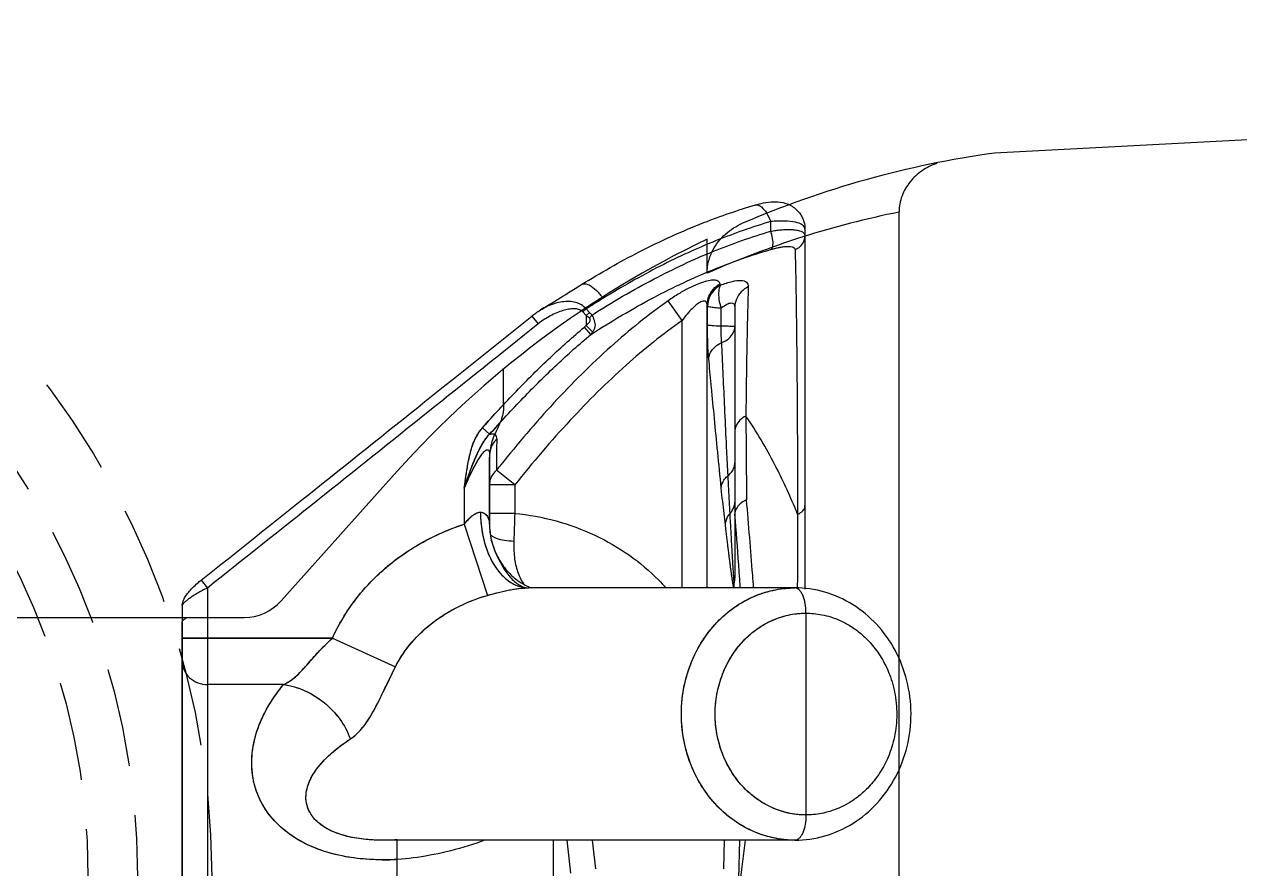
# Model space of a CAD drawing. Header units: millimetres. Extents: x 29875 to 31218, y -21313 to -20364.
# Drawn here: x 30558.53 to 30583.1, y -20558.07 to -20541 of the extents above; entities that cross this region are included whole.
import ezdxf

# ---------------------------------------------------------------- set-up
doc = ezdxf.new("R2010")
doc.units = ezdxf.units.MM
doc.header["$LTSCALE"] = 8
doc.linetypes.add('HIDDEN', pattern=[0.375, 0.25, -0.125])
for name, color, linetype in [('Cav-cor', 30, 'Continuous'), ('PRODUCT', 1, 'Continuous'), ('SP', 3, 'Continuous')]:
    doc.layers.add(name, color=color, linetype=linetype)

# ---------------------------------------------------------------- blocks, each defined once
blk = doc.blocks.new('20160826.095208')
at = {"layer": 'SP', "linetype": 'HIDDEN'}
for radius in [16.5, 15, 14]:
    blk.add_circle((0, 0), radius, dxfattribs=at)

msp = doc.modelspace()

# ---------------------------------------------------------------- linework, layer by layer
at = {"layer": 'Cav-cor', "color": 241}
for p, q in [((30627.82, -20541.001), (30578.14, -20543.605)), ((30576.212, -20561.524), (30576.212, -20544.795)), ((30572.331, -20546.035), (30572.331, -20545.348)), ((30568.22, -20548.689), (30568.22, -20547.97)), ((30567.936, -20549.291), (30567.791, -20549.162)), ((30567.935, -20551.106), (30567.935, -20549.753)), ((30566.07, -20550.037), (30563.721, -20552.661)), ((30567.425, -20550.382), (30567.425, -20551.108)), ((30567.425, -20551.108), (30567.891, -20552.548)), ((30568.006, -20551.552), (30568.036, -20551.631)), ((30574.107, -20552.397), (30568.732, -20552.397)), ((30574.33, -20552.907), (30574.33, -20556.987)), ((30555.582, -20552.994), (30562.976, -20552.994)), ((30561.723, -20561.403), (30561.723, -20553.1)), ((30562.233, -20552.994), (30562.233, -20561.519)), ((30561.723, -20553.414), (30564.76, -20553.414)), ((30564.76, -20553.414), (30566.035, -20553.989)), ((30563.772, -20554.35), (30562.233, -20554.35)), ((30565.763, -20557.497), (30565.765, -20557.497)), ((30566.07, -20561.947), (30566.07, -20557.484)), ((30574.107, -20557.497), (30566.07, -20557.497))]:
    msp.add_line(p, q, dxfattribs=at)
msp.add_lwpolyline([(30566.07, -20557.484), (30566.014, -20557.488), (30565.81, -20557.496), (30565.765, -20557.497)], dxfattribs=at)
for centre, radius, start, end in [((30580.883, -20563.295), 19.88, 97.9319, 113.2098), ((30580.883, -20563.295), 19.88, 115.4793, 138.171), ((30587.222, -20566.383), 25.964, 137.0417, 138.4509), ((30587.896, -20567.032), 26.705, 137.6791, 138.3687), ((30581.732, -20555.621), 15.086, 154.187, 155.1893), ((30569.635, -20550.983), 1.869, 199.3082, 201.8915), ((30562.976, -20551.994), 1, 270, 318.171), ((30565.785, -20553.441), 4.452, 269.7246, 273.6719)]:
    msp.add_arc(centre, radius, start, end, dxfattribs=at)
for points, knots in [([(30576.974, -20543.814), (30576.869, -20543.849), (30576.669, -20543.948), (30576.422, -20544.173), (30576.253, -20544.464), (30576.212, -20544.685), (30576.212, -20544.795)], [0, 0, 0, 0, 0.250233, 0.50031, 0.750234, 1, 1, 1, 1]), ([(30576.212, -20544.798), (30575.555, -20544.932), (30574.235, -20545.271), (30572.961, -20545.755), (30572.331, -20546.035)], [0, 0, 0, 0, 0.493111, 1, 1, 1, 1]), ([(30572.451, -20545.566), (30572.514, -20545.445), (30572.688, -20545.226), (30572.923, -20545.078), (30573.049, -20545.024)], [0, 0, 0, 0, 0.499807, 1, 1, 1, 1]), ([(30572.331, -20546.035), (30572.331, -20545.954), (30572.353, -20545.791), (30572.413, -20545.638), (30572.451, -20545.566)], [0, 0, 0, 0, 0.499926, 1, 1, 1, 1]), ([(30568.22, -20548.689), (30568.22, -20548.755), (30568.21, -20548.852), (30568.182, -20548.972), (30568.163, -20549.027), (30568.151, -20549.052)], [0, 0, 0, 0, 0.533187, 0.779211, 1, 1, 1, 1]), ([(30567.425, -20550.382), (30567.439, -20550.275), (30567.468, -20550.062), (30567.524, -20549.744), (30567.608, -20549.431), (30567.72, -20549.242), (30567.791, -20549.162)], [0, 0, 0, 0, 0.250307, 0.500586, 0.750649, 1, 1, 1, 1]), ([(30567.425, -20550.381), (30567.456, -20550.285), (30567.521, -20550.092), (30567.63, -20549.808), (30567.756, -20549.534), (30567.866, -20549.362), (30567.936, -20549.291)], [0, 0, 0, 0, 0.252266, 0.503515, 0.752157, 1, 1, 1, 1]), ([(30567.936, -20549.291), (30567.955, -20549.285), (30567.989, -20549.276), (30568.025, -20549.284), (30568.038, -20549.291)], [0, 0, 0, 0, 0.571005, 1, 1, 1, 1]), ([(30568.038, -20549.29), (30568.016, -20549.338), (30567.98, -20549.444), (30567.957, -20549.554), (30567.947, -20549.612)], [0, 0, 0, 0, 0.472444, 1, 1, 1, 1]), ([(30567.425, -20550.382), (30567.445, -20550.333), (30567.487, -20550.237), (30567.552, -20550.095), (30567.611, -20549.979), (30567.66, -20549.888), (30567.697, -20549.823), (30567.736, -20549.761), (30567.775, -20549.703), (30567.815, -20549.653), (30567.849, -20549.62), (30567.876, -20549.604), (30567.894, -20549.601), (30567.91, -20549.606), (30567.92, -20549.62), (30567.927, -20549.638), (30567.934, -20549.669), (30567.935, -20549.694), (30567.935, -20549.712)], [0, 0, 0, 0, 0.149743, 0.299064, 0.447138, 0.520244, 0.59227, 0.662537, 0.729902, 0.791892, 0.844057, 0.864238, 0.880363, 0.894387, 0.909639, 0.928059, 0.949591, 1, 1, 1, 1]), ([(30567.947, -20549.612), (30567.945, -20549.623), (30567.938, -20549.67), (30567.935, -20549.717), (30567.935, -20549.753)], [0, 0, 0, 0, 0.244168, 1, 1, 1, 1]), ([(30567.425, -20551.108), (30567.469, -20551.051), (30567.54, -20550.968), (30567.652, -20550.889), (30567.717, -20550.866), (30567.748, -20550.866)], [0, 0, 0, 0, 0.525753, 0.776611, 1, 1, 1, 1]), ([(30567.748, -20550.866), (30567.778, -20550.865), (30567.837, -20550.883), (30567.894, -20550.948), (30567.926, -20551.02), (30567.935, -20551.07), (30567.935, -20551.094)], [0, 0, 0, 0, 0.278762, 0.5334, 0.777558, 1, 1, 1, 1]), ([(30567.752, -20550.867), (30567.752, -20550.907), (30567.756, -20551.065), (30567.775, -20551.223), (30567.8, -20551.339)], [0, 0, 0, 0, 0.251798, 1, 1, 1, 1]), ([(30564.76, -20553.414), (30564.883, -20553.139), (30565.197, -20552.616), (30565.828, -20551.957), (30566.579, -20551.442), (30567.138, -20551.201), (30567.425, -20551.108)], [0, 0, 0, 0, 0.24994, 0.49991, 0.749951, 1, 1, 1, 1]), ([(30567.935, -20551.106), (30567.935, -20551.146), (30567.94, -20551.297), (30567.97, -20551.447), (30568.006, -20551.552)], [0, 0, 0, 0, 0.266408, 1, 1, 1, 1]), ([(30567.8, -20551.339), (30567.804, -20551.362), (30567.824, -20551.45), (30567.85, -20551.537), (30567.872, -20551.601)], [0, 0, 0, 0, 0.254189, 1, 1, 1, 1]), ([(30567.901, -20551.68), (30567.943, -20551.784), (30568.041, -20551.975), (30568.24, -20552.209), (30568.474, -20552.36), (30568.649, -20552.397), (30568.732, -20552.397)], [0, 0, 0, 0, 0.290414, 0.551378, 0.784548, 1, 1, 1, 1]), ([(30568.036, -20551.631), (30568.077, -20551.736), (30568.168, -20551.927), (30568.311, -20552.138), (30568.436, -20552.268), (30568.531, -20552.339), (30568.63, -20552.385), (30568.699, -20552.397), (30568.732, -20552.397)], [0, 0, 0, 0, 0.312089, 0.582099, 0.70116, 0.809257, 0.907685, 1, 1, 1, 1]), ([(30567.891, -20552.548), (30568.04, -20552.504), (30568.316, -20552.434), (30568.601, -20552.397), (30568.732, -20552.397)], [0, 0, 0, 0, 0.541151, 1, 1, 1, 1]), ([(30574.107, -20557.497), (30573.957, -20557.497), (30573.655, -20557.463), (30573.221, -20557.317), (30572.821, -20557.078), (30572.352, -20556.649), (30571.928, -20555.935), (30571.755, -20554.947), (30571.928, -20553.958), (30572.352, -20553.244), (30572.821, -20552.815), (30573.221, -20552.577), (30573.655, -20552.43), (30573.957, -20552.397), (30574.107, -20552.397)], [0, 0, 0, 0, 0.059307, 0.11914, 0.17993, 0.241947, 0.36922, 0.500012, 0.630798, 0.758062, 0.820076, 0.880863, 0.940694, 1, 1, 1, 1]), ([(30574.33, -20552.907), (30574.33, -20552.841), (30574.322, -20552.745), (30574.295, -20552.626), (30574.268, -20552.548), (30574.235, -20552.485), (30574.197, -20552.436), (30574.154, -20552.405), (30574.122, -20552.397), (30574.107, -20552.397)], [0, 0, 0, 0, 0.328412, 0.480149, 0.61772, 0.73815, 0.840129, 0.92543, 1, 1, 1, 1]), ([(30566.035, -20553.989), (30566.126, -20553.808), (30566.356, -20553.47), (30566.805, -20553.059), (30567.323, -20552.747), (30567.699, -20552.604), (30567.891, -20552.548)], [0, 0, 0, 0, 0.251501, 0.501852, 0.751305, 1, 1, 1, 1]), ([(30574.33, -20556.987), (30574.21, -20556.987), (30573.968, -20556.96), (30573.621, -20556.843), (30573.301, -20556.652), (30572.926, -20556.309), (30572.587, -20555.737), (30572.448, -20554.947), (30572.587, -20554.156), (30572.926, -20553.585), (30573.301, -20553.241), (30573.621, -20553.051), (30573.968, -20552.933), (30574.21, -20552.907), (30574.33, -20552.907)], [0, 0, 0, 0, 0.059307, 0.11914, 0.17993, 0.241947, 0.36922, 0.500012, 0.630798, 0.758062, 0.820076, 0.880863, 0.940694, 1, 1, 1, 1]), ([(30561.723, -20553.1), (30561.723, -20553.09), (30561.73, -20553.062), (30561.77, -20553.023), (30561.808, -20553.004), (30561.831, -20552.994)], [0, 0, 0, 0, 0.185234, 0.528478, 1, 1, 1, 1]), ([(30563.772, -20554.35), (30563.86, -20554.31), (30563.986, -20554.224), (30564.132, -20554.08), (30564.287, -20553.908), (30564.486, -20553.675), (30564.664, -20553.499), (30564.76, -20553.414)], [0, 0, 0, 0, 0.211713, 0.327463, 0.451297, 0.719203, 1, 1, 1, 1]), ([(30561.723, -20553.882), (30561.723, -20553.943), (30561.75, -20554.068), (30561.865, -20554.224), (30562.035, -20554.326), (30562.167, -20554.35), (30562.233, -20554.35)], [0, 0, 0, 0, 0.239962, 0.485924, 0.740127, 1, 1, 1, 1]), ([(30565.122, -20555.451), (30565.31, -20555.329), (30565.542, -20554.999), (30565.797, -20554.485), (30565.948, -20554.162), (30566.035, -20553.989)], [0, 0, 0, 0, 0.386494, 0.664787, 1, 1, 1, 1]), ([(30565.763, -20557.894), (30565.595, -20557.893), (30565.261, -20557.875), (30564.775, -20557.787), (30564.328, -20557.634), (30563.941, -20557.423), (30563.63, -20557.166), (30563.399, -20556.882), (30563.245, -20556.586), (30563.131, -20556.204), (30563.115, -20555.734), (30563.224, -20555.297), (30563.359, -20554.979), (30563.519, -20554.683), (30563.666, -20554.478), (30563.773, -20554.35)], [0, 0, 0, 0, 0.093542, 0.185374, 0.273185, 0.35478, 0.428927, 0.495786, 0.556567, 0.612785, 0.716144, 0.813279, 0.860669, 0.907517, 1, 1, 1, 1]), ([(30563.772, -20554.35), (30564.069, -20554.392), (30564.646, -20554.655), (30565.018, -20555.167), (30565.122, -20555.451)], [0, 0, 0, 0, 0.498091, 1, 1, 1, 1]), ([(30565.763, -20557.497), (30565.637, -20557.497), (30565.385, -20557.485), (30565.02, -20557.42), (30564.695, -20557.303), (30564.448, -20557.137), (30564.296, -20556.946), (30564.228, -20556.756), (30564.22, -20556.579), (30564.262, -20556.363), (30564.386, -20556.118), (30564.595, -20555.866), (30564.844, -20555.643), (30565.027, -20555.513), (30565.122, -20555.451)], [0, 0, 0, 0, 0.108199, 0.216863, 0.318374, 0.403167, 0.470016, 0.525074, 0.574269, 0.621062, 0.713108, 0.806718, 0.90246, 1, 1, 1, 1]), ([(30574.33, -20556.987), (30574.33, -20557.052), (30574.322, -20557.148), (30574.295, -20557.268), (30574.268, -20557.345), (30574.235, -20557.409), (30574.197, -20557.457), (30574.154, -20557.489), (30574.122, -20557.497), (30574.107, -20557.497)], [0, 0, 0, 0, 0.328412, 0.480149, 0.61772, 0.73815, 0.840129, 0.92543, 1, 1, 1, 1])]:
    msp.add_open_spline(points, degree=3, knots=knots, dxfattribs=at)
at = {"layer": 'PRODUCT'}
for p, q in [((30573.617, -20545.185), (30573.617, -20544.99)), ((30574.31, -20545.145), (30574.31, -20545.144)), ((30574.31, -20545.145), (30574.31, -20552.425)), ((30571.827, -20546.992), (30571.545, -20546.591)), ((30568.965, -20546.777), (30568.965, -20546.777)), ((30569.887, -20546.755), (30569.822, -20546.816)), ((30569.886, -20546.886), (30569.822, -20546.816)), ((30569.952, -20546.825), (30569.886, -20546.886)), ((30569.952, -20546.825), (30569.887, -20546.755)), ((30572.335, -20552.397), (30572.335, -20546.665)), ((30572.615, -20547.096), (30572.616, -20546.737)), ((30572.892, -20546.725), (30572.892, -20552.136)), ((30568.789, -20546.901), (30568.917, -20547.06)), ((30569.886, -20546.886), (30569.886, -20547.091)), ((30571.827, -20552.397), (30571.827, -20546.992)), ((30569.98, -20547.274), (30569.853, -20547.123)), ((30570.018, -20547.219), (30569.886, -20547.091)), ((30567.936, -20549.291), (30567.791, -20549.162)), ((30567.935, -20549.712), (30567.935, -20551.094)), ((30568.445, -20550.314), (30568.075, -20550.017)), ((30567.425, -20550.382), (30567.425, -20551.108)), ((30568.445, -20550.314), (30567.935, -20550.314)), ((30568.445, -20550.314), (30568.445, -20550.89)), ((30568.445, -20550.89), (30567.935, -20550.89)), ((30572.894, -20550.91), (30572.892, -20550.91)), ((30567.425, -20551.108), (30567.891, -20552.548)), ((30562.106, -20552.24), (30562.233, -20552.4)), ((30562.233, -20552.4), (30562.233, -20561.519)), ((30574.107, -20552.397), (30568.732, -20552.397)), ((30561.723, -20552.762), (30561.723, -20561.403)), ((30564.76, -20553.414), (30561.723, -20553.414)), ((30564.76, -20553.414), (30566.035, -20553.989)), ((30563.772, -20554.35), (30562.233, -20554.35)), ((30574.107, -20557.497), (30565.763, -20557.497)), ((30569.22, -20557.497), (30569.22, -20558.424)), ((30569.497, -20557.497), (30569.573, -20558.161)), ((30570.01, -20557.497), (30570.076, -20558.074)), ((30572.673, -20558.074), (30572.685, -20557.497)), ((30573.1, -20557.497), (30572.964, -20558.577)), ((30572.975, -20558.278), (30572.991, -20557.497))]:
    msp.add_line(p, q, dxfattribs=at)
for points, start_tangent, end_tangent in [([(30573.308, -20544.653), (30573.422, -20544.623), (30573.622, -20544.591), (30573.814, -20544.596), (30574.026, -20544.666), (30574.198, -20544.815), (30574.288, -20544.994), (30574.31, -20545.144)], (0.958756, 0.284231), (0.001429, -0.999999)), ([(30569.796, -20546.262), (30570.96, -20545.603), (30572.268, -20545.011), (30573.308, -20544.653)], (0.850755, 0.525562), (0.958672, 0.284515)), ([(30573.309, -20544.655), (30573.337, -20544.65), (30573.432, -20544.695), (30573.531, -20544.815), (30573.617, -20544.99)], (0.95122, 0.308512), (0.358995, -0.93334)), ([(30573.617, -20544.99), (30572.518, -20545.374), (30571.386, -20545.89), (30570.228, -20546.544)], (-0.958676, -0.2845), (-0.850747, -0.525575)), ([(30574.262, -20545.062), (30574.121, -20545.005), (30573.9, -20544.98), (30573.617, -20544.99)], (-0.768824, 0.63946), (-0.995044, -0.099432)), ([(30574.31, -20545.144), (30574.262, -20545.062)], (-0.012285, 0.999925), (-0.768824, 0.63946)), ([(30570.007, -20546.879), (30571.26, -20546.15), (30572.463, -20545.589), (30573.617, -20545.185)], (0.842624, 0.538503), (0.959059, 0.283205)), ([(30573.617, -20545.185), (30573.718, -20545.169), (30573.823, -20545.157), (30573.931, -20545.15), (30574.037, -20545.151), (30574.137, -20545.161)], (0.985079, 0.172104), (0.985904, -0.167309)), ([(30573.633, -20545.55), (30573.663, -20545.464), (30573.657, -20545.331), (30573.617, -20545.185)], (0.640067, 0.768319), (-0.357871, 0.933771)), ([(30574.109, -20545.555), (30574.214, -20545.493), (30574.285, -20545.395), (30574.31, -20545.279)], (0.942921, 0.333018), (-0.000044, 1)), ([(30574.137, -20545.161), (30574.224, -20545.183), (30574.285, -20545.222)], (0.985904, -0.167309), (0.670106, -0.742266)), ([(30574.285, -20545.222), (30574.31, -20545.279)], (0.670106, -0.742266), (-0.001056, -0.999999)), ([(30569.98, -20547.274), (30571.253, -20546.525), (30572.47, -20545.956), (30573.633, -20545.55)], (0.839888, 0.54276), (0.959933, 0.28023)), ([(30573.633, -20545.55), (30573.702, -20545.531), (30573.774, -20545.515), (30573.847, -20545.501), (30573.92, -20545.493), (30573.989, -20545.491), (30574.048, -20545.499), (30574.092, -20545.519), (30574.109, -20545.555)], (0.959945, 0.280189), (0.027792, -0.999614)), ([(30574.109, -20545.555), (30574.121, -20546.027), (30574.13, -20546.558), (30574.138, -20547.12), (30574.144, -20547.695), (30574.149, -20548.272), (30574.153, -20548.844), (30574.156, -20549.398), (30574.159, -20549.927), (30574.161, -20550.4)], (0.029683, -0.999559), (0.003572, -0.999994)), ([(30568.965, -20546.777), (30569.088, -20546.7), (30569.53, -20546.427), (30569.796, -20546.262)], (0.849203, 0.528067), (0.85085, 0.525409)), ([(30569.797, -20546.263), (30569.828, -20546.249), (30569.948, -20546.272), (30570.091, -20546.378), (30570.228, -20546.544)], (0.839666, 0.543103), (0.556113, -0.831107)), ([(30572.594, -20546.247), (30572.571, -20546.205), (30572.515, -20546.179), (30572.423, -20546.177), (30572.296, -20546.202), (30572.143, -20546.255), (30571.964, -20546.337), (30571.76, -20546.45), (30571.545, -20546.591)], (-0.212815, 0.977093), (-0.816765, -0.576971)), ([(30572.335, -20546.665), (30572.369, -20546.501), (30572.459, -20546.355), (30572.594, -20546.247)], (0.025509, 0.999675), (0.871843, 0.489785)), ([(30572.601, -20546.277), (30572.466, -20546.385), (30572.377, -20546.53), (30572.343, -20546.694)], (-0.871001, -0.491282), (-0.026057, -0.99966)), ([(30572.601, -20546.277), (30572.566, -20546.396), (30572.571, -20546.557), (30572.616, -20546.737)], (-0.478894, -0.877872), (0.353285, -0.935516)), ([(30572.601, -20546.277), (30572.597, -20546.262), (30572.594, -20546.247)], (-0.208928, 0.977931), (-0.212876, 0.977079)), ([(30572.601, -20546.277), (30572.843, -20546.2), (30573.02, -20546.181), (30573.129, -20546.217), (30573.165, -20546.307)], (0.927855, 0.372941), (-0.032971, -0.999456)), ([(30573.165, -20546.307), (30573.02, -20546.412), (30572.925, -20546.558), (30572.892, -20546.725)], (-0.900098, -0.435688), (-0.000003, -1)), ([(30573.165, -20546.307), (30573.158, -20546.526), (30573.151, -20546.789), (30573.143, -20547.097), (30573.136, -20547.455), (30573.129, -20547.87), (30573.122, -20548.354), (30573.115, -20548.922)], (-0.034697, -0.999398), (-0.01017, -0.999948)), ([(30571.545, -20546.591), (30570.39, -20547.516), (30569.235, -20548.658), (30568.163, -20549.907)], (-0.816718, -0.577036), (-0.626953, -0.779057)), ([(30570.228, -20546.544), (30570.114, -20546.614), (30570.001, -20546.685), (30569.887, -20546.755)], (-0.85085, -0.525409), (-0.850171, -0.526507)), ([(30572.335, -20546.665), (30572.323, -20546.625), (30572.295, -20546.601), (30572.25, -20546.599), (30572.188, -20546.623), (30572.114, -20546.673), (30572.028, -20546.751), (30571.93, -20546.859), (30571.827, -20546.992)], (-0.131446, 0.991323), (-0.580657, -0.814148)), ([(30568.789, -20546.901), (30568.87, -20546.84), (30568.965, -20546.777)], (0.780302, 0.625403), (0.849198, 0.528075)), ([(30569.887, -20546.755), (30569.792, -20546.674), (30569.675, -20546.626), (30569.544, -20546.607), (30569.404, -20546.614), (30569.257, -20546.645), (30569.106, -20546.702), (30568.965, -20546.777)], (-0.636864, 0.770976), (-0.849197, -0.528076)), ([(30569.822, -20546.816), (30569.755, -20546.773), (30569.667, -20546.755), (30569.563, -20546.759), (30569.449, -20546.782), (30569.326, -20546.822), (30569.196, -20546.881)], (-0.682079, 0.731279), (-0.89236, -0.451325)), ([(30570.007, -20546.879), (30569.979, -20546.853), (30569.952, -20546.825)], (-0.752472, 0.658624), (-0.679098, 0.734047)), ([(30572.343, -20546.694), (30572.339, -20546.68), (30572.335, -20546.665)], (-0.251426, 0.967877), (-0.256478, 0.96655)), ([(30572.34, -20547.082), (30572.341, -20546.887), (30572.343, -20546.694)], (0.00282, 0.999996), (0.008245, 0.999966)), ([(30572.343, -20546.694), (30572.385, -20546.711), (30572.48, -20546.726), (30572.616, -20546.737)], (0.634648, -0.772802), (0.998228, -0.059507)), ([(30572.616, -20546.737), (30572.733, -20546.662), (30572.819, -20546.635), (30572.873, -20546.655), (30572.892, -20546.725)], (0.791386, 0.611317), (0.000348, -1)), ([(30562.106, -20552.24), (30564.28, -20550.508), (30566.63, -20548.63), (30568.789, -20546.901)], (0.782479, 0.622677), (0.780103, 0.625651)), ([(30568.917, -20547.06), (30566.691, -20548.843), (30564.463, -20550.623), (30562.233, -20552.4)], (-0.780103, -0.625651), (-0.782479, -0.622677)), ([(30571.827, -20546.992), (30570.696, -20547.893), (30569.568, -20549.005), (30568.445, -20550.314)], (-0.818668, -0.574268), (-0.626058, -0.779776)), ([(30569.066, -20546.955), (30569.059, -20546.959), (30568.917, -20547.06)], (-0.846674, -0.532112), (-0.780022, -0.625752)), ([(30569.196, -20546.881), (30569.066, -20546.955)], (-0.89236, -0.451325), (-0.846674, -0.532112)), ([(30569.955, -20546.94), (30569.92, -20546.914), (30569.886, -20546.886)], (-0.819176, 0.573542), (-0.756156, 0.654391)), ([(30569.886, -20547.091), (30569.943, -20547.035), (30569.972, -20546.981), (30569.955, -20546.94)], (0.771541, 0.636179), (-0.808108, 0.589034)), ([(30570.007, -20546.879), (30569.991, -20546.898), (30569.973, -20546.919), (30569.955, -20546.94)], (-0.64013, -0.768267), (-0.657102, -0.753801)), ([(30570.019, -20547.22), (30570.072, -20547.114), (30570.054, -20546.992), (30570.007, -20546.879)], (0.63228, 0.77474), (-0.58947, 0.80779)), ([(30572.365, -20547.764), (30572.357, -20547.669), (30572.35, -20547.549), (30572.345, -20547.404), (30572.341, -20547.244), (30572.34, -20547.082)], (-0.094106, 0.995562), (0.002804, 0.999996)), ([(30572.34, -20547.082), (30572.383, -20547.087), (30572.478, -20547.093), (30572.615, -20547.096)], (0.923139, -0.384465), (0.999792, -0.020382)), ([(30567.791, -20549.162), (30568.477, -20548.418), (30569.165, -20547.736), (30569.853, -20547.123)], (0.663546, 0.748135), (0.765122, 0.643886)), ([(30567.936, -20549.291), (30568.618, -20548.553), (30569.299, -20547.88), (30569.98, -20547.274)], (0.66441, 0.747369), (0.765895, 0.642965)), ([(30569.853, -20547.123), (30569.87, -20547.107), (30569.886, -20547.091)], (0.765227, 0.643761), (0.696906, 0.717162)), ([(30569.98, -20547.274), (30570.001, -20547.248), (30570.019, -20547.22)], (0.670584, 0.741834), (0.47146, 0.881887)), ([(30572.615, -20547.096), (30572.761, -20547.1), (30572.858, -20547.105), (30572.892, -20547.111)], (0.999859, -0.01682), (0, -1)), ([(30572.627, -20547.438), (30572.624, -20547.39), (30572.62, -20547.33), (30572.617, -20547.258), (30572.616, -20547.178), (30572.615, -20547.096)], (-0.094107, 0.995562), (0.002808, 0.999996)), ([(30572.627, -20547.438), (30572.768, -20547.355), (30572.86, -20547.241), (30572.892, -20547.111)], (0.928072, 0.372401), (0, 1)), ([(30572.365, -20547.764), (30572.403, -20547.637), (30572.494, -20547.524), (30572.627, -20547.438)], (0.071446, 0.997444), (0.909658, 0.415357)), ([(30572.743, -20549.877), (30572.718, -20549.371), (30572.685, -20548.671), (30572.655, -20548.026), (30572.627, -20547.438)], (-0.048371, 0.998829), (-0.046335, 0.998926)), ([(30572.414, -20548.282), (30572.365, -20547.764)], (-0.095026, 0.995475), (-0.09411, 0.995562)), ([(30572.42, -20548.34), (30572.414, -20548.282)], (-0.095138, 0.995464), (-0.095026, 0.995475)), ([(30572.619, -20550.378), (30572.547, -20549.65), (30572.48, -20548.97), (30572.42, -20548.34)], (-0.100889, 0.994898), (-0.095138, 0.995464)), ([(30573.115, -20548.922), (30572.996, -20549.008), (30572.918, -20549.118), (30572.892, -20549.24)], (-0.889838, -0.456277), (0.00002, -1)), ([(30574.127, -20550.821), (30573.701, -20549.906), (30573.115, -20548.922)], (-0.388105, 0.921615), (-0.569747, 0.82182)), ([(30573.115, -20548.922), (30573.122, -20549.732), (30573.129, -20550.617)], (0.008125, -0.999967), (0.008379, -0.999965)), ([(30567.425, -20550.382), (30567.438, -20550.283), (30567.453, -20550.175), (30567.471, -20550.058), (30567.492, -20549.931), (30567.518, -20549.795), (30567.55, -20549.655), (30567.592, -20549.514), (30567.647, -20549.38), (30567.714, -20549.261), (30567.791, -20549.162)], (0.133973, 0.990985), (0.663566, 0.748118)), ([(30567.425, -20550.381), (30567.46, -20550.274), (30567.5, -20550.156), (30567.547, -20550.028), (30567.6, -20549.89), (30567.66, -20549.747), (30567.726, -20549.607), (30567.794, -20549.481), (30567.865, -20549.375), (30567.936, -20549.291)], (0.308913, 0.95109), (0.697499, 0.716586)), ([(30567.936, -20549.291), (30568.001, -20549.28), (30568.046, -20549.295), (30568.072, -20549.334), (30568.08, -20549.396)], (0.954832, 0.297145), (-0.009999, -0.99995)), ([(30568.08, -20549.396), (30568.001, -20549.488), (30567.952, -20549.596), (30567.935, -20549.712)], (-0.741987, -0.670414), (-0.000003, -1)), ([(30568.08, -20549.396), (30568.078, -20549.696)], (-0.010567, -0.999944), (-0.008439, -0.999964)), ([(30567.425, -20550.382), (30567.516, -20550.174), (30567.603, -20549.996), (30567.684, -20549.846), (30567.758, -20549.728), (30567.822, -20549.647), (30567.872, -20549.607), (30567.907, -20549.606), (30567.928, -20549.641), (30567.935, -20549.712)], (0.387377, 0.921921), (0.00005, -1)), ([(30568.077, -20549.713), (30568.075, -20550.017)], (-0.008338, -0.999965), (-0.006728, -0.999977)), ([(30568.078, -20549.696), (30568.077, -20549.713)], (-0.008439, -0.999964), (-0.008338, -0.999965)), ([(30568.075, -20550.017), (30567.999, -20550.105), (30567.951, -20550.206), (30567.935, -20550.314)], (-0.755812, -0.654789), (0, -1)), ([(30568.163, -20549.907), (30568.075, -20550.017)], (-0.626953, -0.779057), (-0.62333, -0.781959)), ([(30572.755, -20550.124), (30572.743, -20549.877)], (-0.04871, 0.998813), (-0.048371, 0.998829)), ([(30572.755, -20550.124), (30572.829, -20550.049), (30572.876, -20549.962), (30572.892, -20549.87)], (0.787426, 0.616409), (0, 1)), ([(30572.619, -20550.378), (30572.639, -20550.287), (30572.685, -20550.201), (30572.755, -20550.124)], (0.066647, 0.997777), (0.75182, 0.659369)), ([(30572.782, -20550.655), (30572.769, -20550.4), (30572.755, -20550.124)], (-0.054547, 0.998511), (-0.049512, 0.998774)), ([(30572.701, -20551.119), (30572.675, -20550.894), (30572.647, -20550.647), (30572.619, -20550.378)], (-0.119422, 0.992844), (-0.100871, 0.994899)), ([(30574.161, -20550.4), (30574.161, -20550.429)], (0.003572, -0.999994), (0.003537, -0.999994)), ([(30574.161, -20550.429), (30574.162, -20550.741)], (0.003537, -0.999994), (0.003108, -0.999995)), ([(30572.796, -20550.89), (30572.782, -20550.655)], (-0.057258, 0.998359), (-0.054547, 0.998511)), ([(30572.796, -20550.89), (30572.848, -20550.819), (30572.881, -20550.742)], (0.684806, 0.728725), (0.26519, 0.964196)), ([(30572.881, -20550.742), (30572.892, -20550.661)], (0.26519, 0.964196), (0.000022, 1)), ([(30573.129, -20550.618), (30573.003, -20550.695), (30572.92, -20550.796)], (-0.930302, -0.366793), (-0.455986, -0.889987)), ([(30573.273, -20552.397), (30573.253, -20552.136), (30573.129, -20550.617)], (-0.073065, 0.997327), (-0.088695, 0.996059)), ([(30574.162, -20550.905), (30574.241, -20550.862), (30574.292, -20550.805), (30574.31, -20550.74)], (0.934123, 0.35695), (0.000112, 1)), ([(30574.162, -20550.741), (30574.162, -20550.905)], (0.003108, -0.999995), (0.002827, -0.999996)), ([(30567.425, -20551.108), (30567.507, -20551.011), (30567.591, -20550.934), (30567.675, -20550.883), (30567.748, -20550.866)], (0.610301, 0.792169), (0.999948, 0.010239)), ([(30567.748, -20550.866), (30567.824, -20550.886), (30567.882, -20550.938), (30567.92, -20551.011), (30567.935, -20551.094)], (0.999959, 0.009069), (-0.000004, -1)), ([(30567.752, -20550.867), (30567.764, -20551.111)], (0, -1), (0.103291, -0.994651)), ([(30568.445, -20550.89), (30568.435, -20551.177), (30568.425, -20551.455)], (-0.031863, -0.999492), (-0.037177, -0.999309)), ([(30568.445, -20550.89), (30569.28, -20551.043), (30570.064, -20551.331), (30570.762, -20551.737), (30571.354, -20552.238), (30571.495, -20552.388)], (0.995414, -0.095658), (0.66683, -0.74521)), ([(30572.701, -20551.119), (30572.715, -20551.038), (30572.747, -20550.961), (30572.796, -20550.89)], (0.056192, 0.99842), (0.642602, 0.7662)), ([(30572.797, -20550.915), (30572.796, -20550.89)], (-0.055839, 0.99844), (-0.05589, 0.998437)), ([(30572.846, -20551.783), (30572.839, -20551.669), (30572.832, -20551.542), (30572.824, -20551.402), (30572.816, -20551.248), (30572.806, -20551.077), (30572.797, -20550.915)], (-0.058822, 0.998269), (-0.055839, 0.99844)), ([(30572.92, -20550.796), (30572.892, -20550.91)], (-0.455986, -0.889987), (0, -1)), ([(30572.894, -20550.91), (30572.928, -20550.798)], (0.082676, 0.996576), (0.47654, 0.879153)), ([(30572.971, -20551.927), (30572.894, -20550.91)], (-0.071231, 0.99746), (-0.081285, 0.996691)), ([(30574.162, -20550.905), (30574.127, -20550.821)], (-0.382613, 0.923909), (-0.388105, 0.921615)), ([(30574.162, -20550.905), (30574.156, -20552.104), (30574.155, -20552.397)], (-0.005079, -0.999987), (-0.004974, -0.999988)), ([(30564.76, -20553.414), (30565.187, -20552.687), (30565.784, -20552.036), (30566.539, -20551.498), (30567.425, -20551.108)], (0.410689, 0.911776), (0.951236, 0.308464)), ([(30567.764, -20551.111), (30567.8, -20551.339), (30567.939, -20551.766), (30568.156, -20552.104), (30568.429, -20552.322), (30568.732, -20552.397)], (0.103291, -0.994651), (1, 0.000063)), ([(30567.935, -20551.094), (30567.94, -20551.224), (30567.945, -20551.266)], (-0.000093, -1), (0.116159, -0.993231)), ([(30572.786, -20551.815), (30572.781, -20551.776), (30572.776, -20551.736), (30572.771, -20551.694), (30572.765, -20551.65), (30572.76, -20551.605), (30572.754, -20551.558), (30572.748, -20551.509), (30572.742, -20551.459), (30572.736, -20551.407), (30572.729, -20551.353), (30572.722, -20551.297), (30572.715, -20551.24), (30572.708, -20551.18), (30572.701, -20551.119)], (-0.126035, 0.992026), (-0.119418, 0.992844)), ([(30567.945, -20551.266), (30568.013, -20551.569), (30568.156, -20551.87), (30568.343, -20552.108), (30568.536, -20552.27)], (0.116159, -0.993231), (0.83177, -0.55512)), ([(30568.425, -20551.455), (30568.236, -20551.439), (30568.077, -20551.398), (30567.972, -20551.338), (30567.955, -20551.319)], (-0.999901, 0.014047), (-0.607155, 0.794583)), ([(30568.425, -20551.455), (30568.438, -20551.777), (30568.502, -20552.068), (30568.619, -20552.311)], (-0.037658, -0.999291), (0.565126, -0.825005)), ([(30572.8, -20551.924), (30572.795, -20551.889), (30572.791, -20551.853), (30572.786, -20551.815)], (-0.129154, 0.991625), (-0.126035, 0.992026)), ([(30572.821, -20552.08), (30572.817, -20552.051), (30572.813, -20552.021), (30572.808, -20551.99), (30572.804, -20551.957), (30572.8, -20551.924)], (-0.135955, 0.990715), (-0.129154, 0.991625)), ([(30572.858, -20551.983), (30572.852, -20551.888), (30572.846, -20551.783)], (-0.061262, 0.998122), (-0.058822, 0.998269)), ([(30572.878, -20552.291), (30572.874, -20552.225), (30572.869, -20552.151), (30572.864, -20552.07), (30572.858, -20551.983)], (-0.07543, 0.997151), (-0.061262, 0.998122)), ([(30572.975, -20551.986), (30572.971, -20551.927)], (-0.070715, 0.997497), (-0.071231, 0.99746)), ([(30572.985, -20552.129), (30572.975, -20551.986)], (-0.069488, 0.997583), (-0.070715, 0.997497)), ([(30562.035, -20552.299), (30562.106, -20552.24)], (0.752481, 0.658614), (0.782561, 0.622574)), ([(30572.863, -20552.361), (30572.86, -20552.341), (30572.857, -20552.322), (30572.853, -20552.302), (30572.85, -20552.281), (30572.846, -20552.259), (30572.843, -20552.236), (30572.839, -20552.212), (30572.836, -20552.187), (30572.832, -20552.162), (30572.828, -20552.136), (30572.825, -20552.109), (30572.821, -20552.08)], (-0.163586, 0.986529), (-0.135955, 0.990715)), ([(30572.889, -20552.214), (30572.878, -20552.291)], (-0.085335, -0.996352), (-0.172043, -0.985089)), ([(30572.892, -20552.136), (30572.889, -20552.214)], (0, -1), (-0.085335, -0.996352)), ([(30572.996, -20552.283), (30572.985, -20552.129)], (-0.068221, 0.99767), (-0.069488, 0.997583)), ([(30561.723, -20552.762), (30561.741, -20552.665), (30561.785, -20552.577), (30561.85, -20552.487), (30561.934, -20552.394), (30562.035, -20552.299)], (0.000963, 1), (0.752481, 0.658614)), ([(30562.233, -20552.4), (30562.131, -20552.451), (30562.034, -20552.504), (30561.946, -20552.557), (30561.87, -20552.608), (30561.808, -20552.655), (30561.762, -20552.697), (30561.733, -20552.733), (30561.723, -20552.762)], (-0.90228, -0.43115), (-0.001482, -0.999999)), ([(30567.891, -20552.548), (30568.141, -20552.481), (30568.367, -20552.433), (30568.567, -20552.405), (30568.732, -20552.397)], (0.959882, 0.280403), (1, 0)), ([(30568.536, -20552.27), (30568.693, -20552.359)], (0.83177, -0.55512), (0.90101, -0.433798)), ([(30568.619, -20552.311), (30568.63, -20552.327)], (0.565126, -0.825005), (0.585982, -0.810324)), ([(30568.693, -20552.359), (30568.79, -20552.395)], (0.90101, -0.433798), (0.968373, -0.249506)), ([(30574.107, -20557.497), (30573.909, -20557.487), (30573.702, -20557.457), (30573.482, -20557.4), (30573.241, -20557.308), (30572.986, -20557.172), (30572.722, -20556.979), (30572.457, -20556.718), (30572.207, -20556.376), (30571.996, -20555.946), (30571.855, -20555.43), (30571.814, -20554.859), (30571.887, -20554.303), (30572.05, -20553.819), (30572.269, -20553.421), (30572.517, -20553.108), (30572.775, -20552.87), (30573.03, -20552.695), (30573.274, -20552.571), (30573.504, -20552.486), (30573.718, -20552.434), (30573.916, -20552.406), (30574.107, -20552.397)], (-1, 0), (1, 0)), ([(30572.87, -20552.392), (30572.867, -20552.378), (30572.863, -20552.361)], (-0.266741, 0.963768), (-0.163586, 0.986529)), ([(30572.878, -20552.291), (30572.872, -20552.341), (30572.87, -20552.392)], (-0.172044, -0.985089), (0, -1)), ([(30573.003, -20552.382), (30572.996, -20552.283)], (-0.06743, 0.997724), (-0.068221, 0.99767)), ([(30573.004, -20552.397), (30573.003, -20552.382)], (-0.067313, 0.997732), (-0.06743, 0.997724)), ([(30574.107, -20557.497), (30574.71, -20557.411), (30575.275, -20557.159), (30575.762, -20556.754), (30576.139, -20556.222), (30576.374, -20555.601), (30576.453, -20554.936), (30576.369, -20554.272), (30576.131, -20553.657), (30575.755, -20553.131), (30575.27, -20552.732), (30574.708, -20552.482), (30574.107, -20552.397)], (1, 0), (-1, 0)), ([(30566.035, -20553.989), (30566.316, -20553.555), (30566.719, -20553.151), (30567.248, -20552.805), (30567.891, -20552.548)], (0.448596, 0.893734), (0.960169, 0.279418)), ([(30574.33, -20556.987), (30574.171, -20556.979), (30574.006, -20556.955), (30573.829, -20556.909), (30573.637, -20556.836), (30573.433, -20556.727), (30573.221, -20556.573), (30573.009, -20556.364), (30572.81, -20556.09), (30572.641, -20555.746), (30572.528, -20555.334), (30572.495, -20554.877), (30572.554, -20554.432), (30572.684, -20554.045), (30572.859, -20553.727), (30573.058, -20553.476), (30573.264, -20553.286), (30573.468, -20553.145), (30573.664, -20553.046), (30573.847, -20552.978), (30574.019, -20552.936), (30574.177, -20552.914), (30574.33, -20552.907)], (-1, 0), (1, 0)), ([(30574.33, -20552.907), (30574.488, -20552.914), (30574.654, -20552.939), (30574.83, -20552.984), (30575.023, -20553.058), (30575.227, -20553.167), (30575.438, -20553.321), (30575.65, -20553.53), (30575.85, -20553.803), (30576.018, -20554.147), (30576.132, -20554.559), (30576.164, -20555.016), (30576.106, -20555.461), (30575.976, -20555.849), (30575.801, -20556.167), (30575.602, -20556.417), (30575.395, -20556.608), (30575.191, -20556.748), (30574.996, -20556.847), (30574.812, -20556.915), (30574.641, -20556.957), (30574.483, -20556.98), (30574.33, -20556.987)], (1, 0), (-1, 0)), ([(30563.772, -20554.35), (30564.008, -20554.197), (30564.231, -20553.97), (30564.469, -20553.701), (30564.76, -20553.414)], (0.912556, 0.408952), (0.747928, 0.663779)), ([(30561.723, -20553.882), (30561.762, -20554.061), (30561.872, -20554.213), (30562.038, -20554.314), (30562.233, -20554.35)], (0, -1), (1, 0.000001)), ([(30565.122, -20555.451), (30565.344, -20555.253), (30565.533, -20554.985), (30565.705, -20554.668), (30565.87, -20554.328), (30566.035, -20553.989)], (0.83876, 0.544502), (0.448587, 0.893739)), ([(30565.763, -20557.894), (30565.101, -20557.843), (30564.532, -20557.7), (30564.057, -20557.481), (30563.665, -20557.183), (30563.364, -20556.804), (30563.181, -20556.357), (30563.131, -20555.868), (30563.215, -20555.359), (30563.431, -20554.848), (30563.773, -20554.35)], (-0.999979, 0.006437), (0.638885, 0.769303)), ([(30563.772, -20554.35), (30564.202, -20554.475), (30564.593, -20554.716), (30564.909, -20555.051), (30565.122, -20555.451)], (0.990117, -0.140241), (0.343637, -0.939102)), ([(30565.763, -20557.497), (30565.346, -20557.472), (30564.984, -20557.399), (30564.696, -20557.288), (30564.471, -20557.14), (30564.314, -20556.954), (30564.236, -20556.748), (30564.232, -20556.531), (30564.295, -20556.311), (30564.419, -20556.091), (30564.599, -20555.873), (30564.834, -20555.659), (30565.122, -20555.451)], (-1, 0.000016), (0.838451, 0.544976)), ([(30567.839, -20557.5), (30567.767, -20557.525), (30567.062, -20557.732), (30566.39, -20557.855), (30565.763, -20557.894)], (-0.941432, -0.337202), (-0.999987, 0.005042))]:
    msp.add_spline(points, degree=3, dxfattribs=dict(at, start_tangent=start_tangent, end_tangent=end_tangent))

# ---------------------------------------------------------------- block references
at = {"layer": 'SP'}
msp.add_blockref('20160826.095208', (30545.82, -20558.239), dxfattribs=at)

doc.saveas('drawing.dxf')
